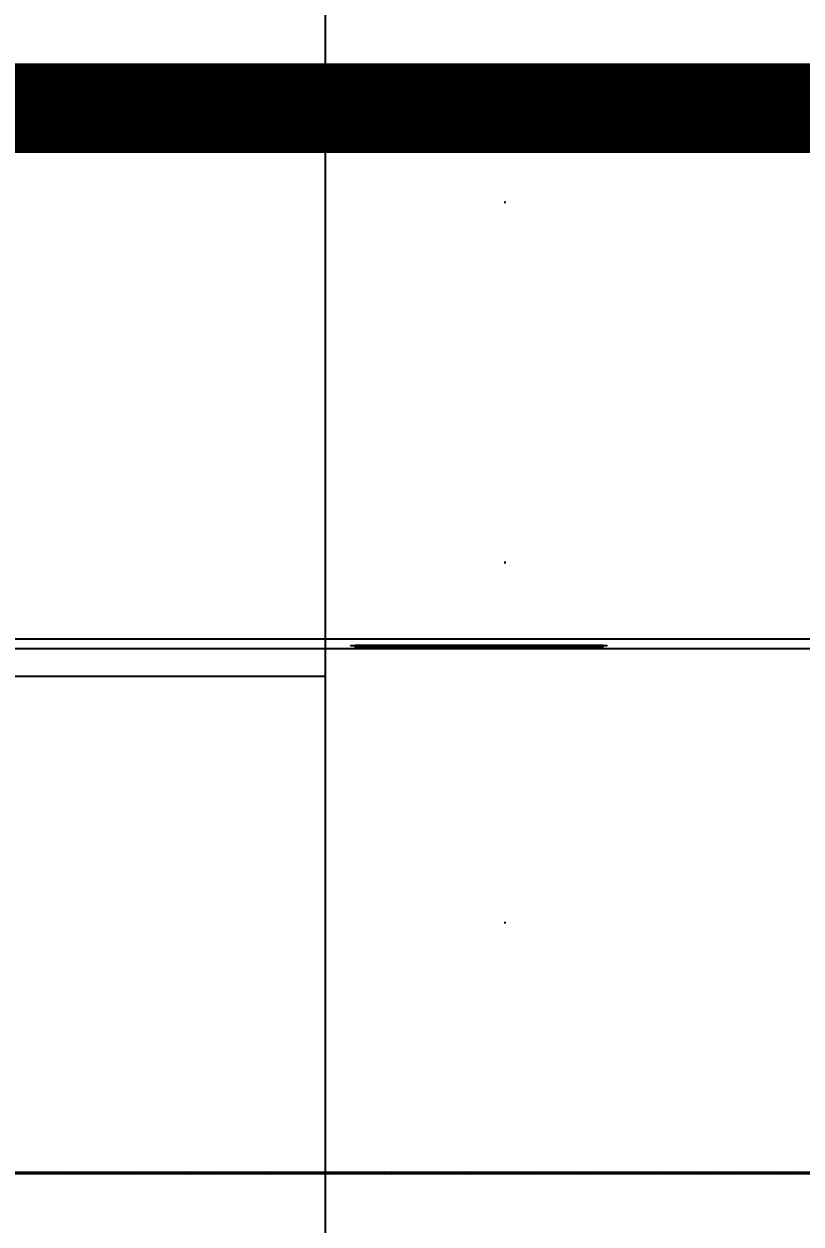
# Model space of a CAD drawing. Header units: centimetres. Extents: x 405564 to 502064, y 46284 to 60634.
# Drawn here: x 454822.9 to 454866.3, y 52672 to 52739 of the extents above; entities that cross this region are included whole.
import ezdxf
from ezdxf import colors
from ezdxf.entities.mleader import LeaderData, LeaderLine
from ezdxf.math import Vec2, Vec3
from ezdxf.xclip import XClip

# ---------------------------------------------------------------- set-up
doc = ezdxf.new("R2010")
doc.units = ezdxf.units.CM
doc.header["$XCLIPFRAME"] = 0
for name, pattern in [('ACAD_ISO07W100', [3, 0, -3]), ('DOT', [0.25, 0, -0.25]), ('SLD-2点鎖線', [12.7, 6.35, -1.27, 1.27, -1.27, 1.27, -1.27]), ('SLD-実線', [0])]:
    doc.linetypes.add(name, pattern=pattern)
for name, color, linetype in [('---___EB_draft03_cihazlar', 8, 'Continuous'), ('0-KRCN-ASMATAVAN-130426', 8, 'Continuous'), ('AS_DOS_TERAS_UST', 8, 'ACAD_ISO07W100'), ('AS_DUV', 8, 'Continuous'), ('AS_PYZ_BINA', 8, 'Continuous')]:
    doc.layers.add(name, color=color, linetype=linetype)
doc.layers.add('0-KRCN-MİMARİ-220526', color=8, linetype='Continuous', lineweight=9)
doc.layers.add('OL_Ic', color=8, linetype='Continuous', lineweight=9)
doc.styles.add('Normal_ITL', font='swissi.ttf')

# ---------------------------------------------------------------- blocks, each defined once
blk = doc.blocks.new('SMD Dizgi Makinesi')
at = {"layer": '---___EB_draft03_cihazlar', "linetype": 'SLD-実線'}
for p, q in [((275612.675, -39751.087), (275612.675, -39843.121)), ((275612.676, -39751.137), (275612.676, -39843.071)), ((275641.924, -39843.071), (275641.924, -39751.137)), ((275612.675, -39752.038), (275612.675, -39842.169)), ((275612.675, -39752.038), (275612.675, -39842.169)), ((275612.598, -39758.047), (275612.598, -39836.161)), ((275642.434, -39770.655), (275642.434, -39837.963)), ((275671.406, -39779.128), (275671.417, -39779.128)), ((275671.469, -39780.209), (275671.469, -39779.178)), ((275612.621, -39779.866), (275612.598, -39779.812)), ((275612.639, -39779.979), (275612.621, -39779.866)), ((275612.621, -39780.092), (275612.639, -39779.979)), ((275612.598, -39780.145), (275612.621, -39780.092)), ((275671.365, -39780.469), (275671.365, -39780.59)), ((275671.469, -39781.241), (275671.469, -39780.209)), ((275671.406, -39781.296), (275671.417, -39781.296)), ((275671.469, -39782.377), (275671.469, -39781.346)), ((275671.469, -39783.409), (275671.469, -39782.377)), ((275612.621, -39783.171), (275612.598, -39783.117)), ((275612.639, -39783.284), (275612.621, -39783.171)), ((275612.621, -39783.397), (275612.639, -39783.284)), ((275612.598, -39783.45), (275612.621, -39783.397)), ((275612.598, -39783.759), (275612.675, -39783.685)), ((275612.675, -39784.084), (275612.598, -39784.01)), ((275671.406, -39783.464), (275671.417, -39783.464)), ((275671.469, -39784.545), (275671.469, -39783.514)), ((275612.621, -39784.372), (275612.598, -39784.319)), ((275612.598, -39784.652), (275612.621, -39784.598)), ((275612.639, -39784.485), (275612.621, -39784.372)), ((275612.621, -39784.598), (275612.639, -39784.485)), ((275671.469, -39785.577), (275671.469, -39784.545)), ((275612.675, -39785.136), (275612.598, -39785.136)), ((275612.675, -39785.627), (275612.598, -39785.627)), ((275671.365, -39785.537), (275671.365, -39785.657)), ((275671.417, -39785.627), (275671.365, -39785.627)), ((275671.365, -39785.632), (275671.417, -39785.632)), ((275671.469, -39786.714), (275671.469, -39785.682)), ((275612.639, -39786.484), (275612.644, -39786.482)), ((275671.469, -39787.745), (275671.469, -39786.714)), ((275612.598, -39787.149), (275612.675, -39787.149)), ((275612.675, -39787.64), (275612.598, -39787.64)), ((275612.598, -39787.957), (275612.621, -39787.903)), ((275612.621, -39787.677), (275612.606, -39787.64)), ((275612.639, -39787.79), (275612.621, -39787.677)), ((275612.621, -39787.903), (275612.639, -39787.79)), ((275671.406, -39787.8), (275671.417, -39787.8)), ((275671.469, -39788.882), (275671.469, -39787.85)), ((275671.469, -39789.913), (275671.469, -39788.882)), ((275642.074, -39789.943), (275642.089, -39789.943)), ((275671.406, -39789.968), (275671.417, -39789.968)), ((275671.469, -39791.05), (275671.469, -39790.018)), ((275641.936, -39790.194), (275641.924, -39790.194)), ((275641.936, -39790.194), (275641.936, -39804.014)), ((275641.969, -39790.194), (275641.969, -39804.014)), ((275641.969, -39790.194), (275641.988, -39790.194)), ((275641.988, -39804.014), (275641.988, -39790.194)), ((275641.988, -39790.194), (275642.091, -39790.194)), ((275642.091, -39790.194), (275642.091, -39804.014)), ((275671.365, -39790.604), (275671.365, -39790.724)), ((275612.621, -39790.982), (275612.598, -39790.929)), ((275612.598, -39791.261), (275612.621, -39791.208)), ((275612.639, -39791.095), (275612.621, -39790.982)), ((275612.621, -39791.208), (275612.639, -39791.095)), ((275642.098, -39791.493), (275642.091, -39791.197)), ((275671.469, -39792.081), (275671.469, -39791.05)), ((275642.091, -39791.555), (275642.095, -39791.7)), ((275642.095, -39791.7), (275642.091, -39791.843)), ((275642.091, -39792.207), (275642.098, -39791.906)), ((275642.098, -39791.906), (275642.098, -39791.493)), ((275642.098, -39792.593), (275642.091, -39792.593)), ((275642.098, -39792.988), (275642.098, -39792.593)), ((275671.406, -39792.136), (275671.417, -39792.136)), ((275671.469, -39793.218), (275671.469, -39792.187)), ((275642.091, -39792.988), (275642.091, -39793.534)), ((275642.091, -39792.988), (275642.091, -39792.988)), ((275642.093, -39792.988), (275642.098, -39792.988)), ((275642.093, -39793.534), (275642.093, -39792.988)), ((275671.469, -39794.25), (275671.469, -39793.218)), ((275642.091, -39793.534), (275642.091, -39793.534)), ((275642.091, -39793.92), (275642.098, -39793.92)), ((275642.098, -39793.534), (275642.093, -39793.534)), ((275642.098, -39793.92), (275642.098, -39793.534)), ((275612.621, -39794.287), (275612.598, -39794.233)), ((275612.598, -39794.566), (275612.621, -39794.513)), ((275612.639, -39794.4), (275612.621, -39794.287)), ((275612.621, -39794.513), (275612.639, -39794.4)), ((275642.098, -39794.581), (275642.091, -39794.285)), ((275642.098, -39794.581), (275642.091, -39794.581)), ((275642.091, -39794.644), (275642.095, -39794.788)), ((275642.098, -39794.994), (275642.098, -39794.581)), ((275671.406, -39794.305), (275671.417, -39794.305)), ((275671.469, -39795.386), (275671.469, -39794.355)), ((275642.095, -39794.788), (275642.091, -39794.931)), ((275642.098, -39794.994), (275642.091, -39794.994)), ((275642.091, -39795.295), (275642.098, -39794.994)), ((275671.469, -39796.418), (275671.469, -39795.386)), ((275642.098, -39795.687), (275642.091, -39795.687)), ((275642.098, -39796.204), (275642.098, -39795.687)), ((275671.365, -39795.672), (275671.365, -39795.792)), ((275642.098, -39796.204), (275642.091, -39796.204)), ((275642.091, -39796.442), (275642.098, -39796.204)), ((275642.098, -39796.79), (275642.091, -39796.546)), ((275671.406, -39796.473), (275671.417, -39796.473)), ((275671.469, -39797.554), (275671.469, -39796.523)), ((275642.098, -39796.79), (275642.091, -39796.79)), ((275642.091, -39796.835), (275642.094, -39796.93)), ((275642.094, -39796.93), (275642.091, -39796.93)), ((275642.091, -39797.296), (275642.098, -39797.296)), ((275642.098, -39797.296), (275642.098, -39796.79)), ((275612.621, -39797.592), (275612.598, -39797.538)), ((275612.598, -39797.871), (275612.621, -39797.818)), ((275612.639, -39797.705), (275612.621, -39797.592)), ((275612.621, -39797.818), (275612.639, -39797.705)), ((275642.098, -39797.945), (275642.091, -39797.65)), ((275642.091, -39798.008), (275642.095, -39798.153)), ((275642.098, -39798.359), (275642.098, -39797.945)), ((275671.469, -39798.586), (275671.469, -39797.554)), ((275612.598, -39798.18), (275612.675, -39798.106)), ((275612.675, -39798.505), (275612.598, -39798.431)), ((275612.621, -39798.793), (275612.598, -39798.74)), ((275642.095, -39798.153), (275642.091, -39798.295)), ((275642.091, -39798.66), (275642.098, -39798.359)), ((275671.406, -39798.641), (275671.417, -39798.641)), ((275671.469, -39799.722), (275671.469, -39798.691)), ((275612.598, -39799.073), (275612.621, -39799.019)), ((275612.639, -39798.906), (275612.621, -39798.793)), ((275612.621, -39799.019), (275612.639, -39798.906)), ((275642.098, -39798.934), (275642.091, -39798.934)), ((275642.098, -39799.361), (275642.091, -39799.361)), ((275642.093, -39799.624), (275642.098, -39799.361)), ((275642.098, -39799.361), (275642.098, -39798.934)), ((275642.093, -39799.624), (275642.091, -39799.624)), ((275642.091, -39799.85), (275642.091, -39799.905)), ((275642.098, -39799.905), (275642.091, -39799.905)), ((275642.098, -39799.905), (275642.093, -39799.624)), ((275642.098, -39800.329), (275642.098, -39799.905)), ((275671.469, -39800.754), (275671.469, -39799.722)), ((275642.098, -39800.329), (275642.091, -39800.329)), ((275671.365, -39800.739), (275671.365, -39800.859)), ((275671.417, -39800.804), (275671.365, -39800.804)), ((275671.365, -39800.809), (275671.417, -39800.809)), ((275671.469, -39801.891), (275671.469, -39800.859)), ((275612.621, -39802.098), (275612.598, -39802.045)), ((275612.639, -39802.211), (275612.621, -39802.098)), ((275671.469, -39802.922), (275671.469, -39801.891)), ((275612.598, -39802.378), (275612.621, -39802.324)), ((275612.621, -39802.324), (275612.639, -39802.211)), ((275671.469, -39804.059), (275671.469, -39803.027)), ((275641.924, -39804.014), (275641.936, -39804.014)), ((275641.988, -39804.014), (275641.969, -39804.014)), ((275642.091, -39804.014), (275641.988, -39804.014)), ((275671.469, -39805.09), (275671.469, -39804.059)), ((275641.934, -39804.364), (275641.924, -39804.364)), ((275642.089, -39804.264), (275642.074, -39804.264)), ((275612.621, -39805.403), (275612.598, -39805.35)), ((275612.639, -39805.516), (275612.621, -39805.403)), ((275671.406, -39805.145), (275671.417, -39805.145)), ((275671.469, -39806.227), (275671.469, -39805.195)), ((275612.598, -39805.682), (275612.621, -39805.629)), ((275612.621, -39805.629), (275612.639, -39805.516)), ((275671.365, -39805.806), (275671.365, -39805.927)), ((275671.469, -39807.258), (275671.469, -39806.227)), ((275671.406, -39807.314), (275671.417, -39807.314)), ((275671.469, -39808.395), (275671.469, -39807.364)), ((275612.621, -39808.708), (275612.598, -39808.654)), ((275612.639, -39808.821), (275612.621, -39808.708)), ((275671.469, -39809.427), (275671.469, -39808.395)), ((275612.598, -39808.987), (275612.621, -39808.934)), ((275612.621, -39808.934), (275612.639, -39808.821)), ((275671.406, -39809.482), (275671.417, -39809.482)), ((275671.469, -39810.563), (275671.469, -39809.532)), ((275671.469, -39811.595), (275671.469, -39810.563)), ((275671.365, -39810.874), (275671.365, -39810.994)), ((275612.621, -39812.013), (275612.598, -39811.959)), ((275612.639, -39812.126), (275612.621, -39812.013)), ((275612.621, -39812.239), (275612.639, -39812.126)), ((275671.406, -39811.65), (275671.417, -39811.65)), ((275671.469, -39812.731), (275671.469, -39811.7)), ((275612.598, -39812.292), (275612.621, -39812.239)), ((275612.598, -39812.601), (275612.675, -39812.527)), ((275671.469, -39813.763), (275671.469, -39812.731)), ((275612.675, -39812.926), (275612.598, -39812.852)), ((275612.621, -39813.214), (275612.598, -39813.161)), ((275612.598, -39813.494), (275612.621, -39813.44)), ((275612.639, -39813.327), (275612.621, -39813.214)), ((275612.621, -39813.44), (275612.639, -39813.327)), ((275671.406, -39813.818), (275671.417, -39813.818)), ((275671.469, -39814.9), (275671.469, -39813.868)), ((275671.469, -39815.931), (275671.469, -39814.9)), ((275671.365, -39815.941), (275671.365, -39816.061)), ((275671.417, -39815.981), (275671.365, -39815.981)), ((275671.365, -39815.986), (275671.417, -39815.986)), ((275671.469, -39817.068), (275671.469, -39816.036)), ((275612.621, -39816.519), (275612.598, -39816.466)), ((275612.598, -39816.799), (275612.621, -39816.745)), ((275612.639, -39816.632), (275612.621, -39816.519)), ((275612.621, -39816.745), (275612.639, -39816.632)), ((275671.469, -39818.099), (275671.469, -39817.068)), ((275671.406, -39818.154), (275671.417, -39818.154)), ((275671.469, -39819.236), (275671.469, -39818.204)), ((275671.469, -39820.267), (275671.469, -39819.236)), ((275612.621, -39819.824), (275612.598, -39819.771)), ((275612.598, -39820.103), (275612.621, -39820.05)), ((275612.639, -39819.937), (275612.621, -39819.824)), ((275612.621, -39820.05), (275612.639, -39819.937)), ((275670.767, -39820.268), (275670.767, -39820.267)), ((275670.767, -39820.268), (275671.064, -39820.268)), ((275671.068, -39820.284), (275670.895, -39820.284)), ((275670.93, -39820.317), (275671.11, -39820.317)), ((275671.085, -39820.284), (275671.198, -39820.284)), ((275671.261, -39820.268), (275671.098, -39820.268)), ((275671.261, -39820.268), (275671.261, -39820.267)), ((275671.406, -39820.322), (275671.417, -39820.322)), ((275671.469, -39821.404), (275671.469, -39820.373)), ((275671.365, -39821.008), (275671.365, -39821.129)), ((275671.469, -39822.436), (275671.469, -39821.404)), ((275671.406, -39822.491), (275671.417, -39822.491))]:
    blk.add_line(p, q, dxfattribs=at)
at = {"layer": '---___EB_draft03_cihazlar', "linetype": 'SLD-2点鎖線'}
for p, q in [((275612.675, -39751.087), (275612.675, -39843.121)), ((275612.676, -39751.137), (275612.676, -39843.071)), ((275641.924, -39843.071), (275641.924, -39751.137)), ((275612.675, -39752.038), (275612.675, -39842.169)), ((275612.675, -39752.038), (275612.675, -39842.169)), ((275612.598, -39758.047), (275612.598, -39836.161)), ((275642.434, -39770.655), (275642.434, -39837.963)), ((275671.406, -39779.128), (275671.417, -39779.128)), ((275671.469, -39780.209), (275671.469, -39779.178)), ((275612.621, -39779.866), (275612.598, -39779.812)), ((275612.639, -39779.979), (275612.621, -39779.866)), ((275612.621, -39780.092), (275612.639, -39779.979)), ((275612.598, -39780.145), (275612.621, -39780.092)), ((275671.365, -39780.469), (275671.365, -39780.59)), ((275671.469, -39781.241), (275671.469, -39780.209)), ((275671.406, -39781.296), (275671.417, -39781.296)), ((275671.469, -39782.377), (275671.469, -39781.346)), ((275671.469, -39783.409), (275671.469, -39782.377)), ((275612.621, -39783.171), (275612.598, -39783.117)), ((275612.639, -39783.284), (275612.621, -39783.171)), ((275612.621, -39783.397), (275612.639, -39783.284)), ((275612.598, -39783.45), (275612.621, -39783.397)), ((275612.598, -39783.759), (275612.675, -39783.685)), ((275612.675, -39784.084), (275612.598, -39784.01)), ((275671.406, -39783.464), (275671.417, -39783.464)), ((275671.469, -39784.545), (275671.469, -39783.514)), ((275612.621, -39784.372), (275612.598, -39784.319)), ((275612.598, -39784.652), (275612.621, -39784.598)), ((275612.639, -39784.485), (275612.621, -39784.372)), ((275612.621, -39784.598), (275612.639, -39784.485)), ((275671.469, -39785.577), (275671.469, -39784.545)), ((275612.675, -39785.136), (275612.598, -39785.136)), ((275612.675, -39785.627), (275612.598, -39785.627)), ((275671.365, -39785.537), (275671.365, -39785.657)), ((275671.417, -39785.627), (275671.365, -39785.627)), ((275671.365, -39785.632), (275671.417, -39785.632)), ((275671.469, -39786.714), (275671.469, -39785.682)), ((275612.639, -39786.484), (275612.644, -39786.482)), ((275671.469, -39787.745), (275671.469, -39786.714)), ((275612.598, -39787.149), (275612.675, -39787.149)), ((275612.675, -39787.64), (275612.598, -39787.64)), ((275612.598, -39787.957), (275612.621, -39787.903)), ((275612.621, -39787.677), (275612.606, -39787.64)), ((275612.639, -39787.79), (275612.621, -39787.677)), ((275612.621, -39787.903), (275612.639, -39787.79)), ((275671.406, -39787.8), (275671.417, -39787.8)), ((275671.469, -39788.882), (275671.469, -39787.85)), ((275671.469, -39789.913), (275671.469, -39788.882)), ((275642.074, -39789.943), (275642.089, -39789.943)), ((275671.406, -39789.968), (275671.417, -39789.968)), ((275671.469, -39791.05), (275671.469, -39790.018)), ((275641.936, -39790.194), (275641.924, -39790.194)), ((275641.936, -39790.194), (275641.936, -39804.014)), ((275641.969, -39790.194), (275641.969, -39804.014)), ((275641.969, -39790.194), (275641.988, -39790.194)), ((275641.988, -39804.014), (275641.988, -39790.194)), ((275641.988, -39790.194), (275642.091, -39790.194)), ((275642.091, -39790.194), (275642.091, -39804.014)), ((275671.365, -39790.604), (275671.365, -39790.724)), ((275612.621, -39790.982), (275612.598, -39790.929)), ((275612.598, -39791.261), (275612.621, -39791.208)), ((275612.639, -39791.095), (275612.621, -39790.982)), ((275612.621, -39791.208), (275612.639, -39791.095)), ((275642.098, -39791.493), (275642.091, -39791.197)), ((275671.469, -39792.081), (275671.469, -39791.05)), ((275642.091, -39791.555), (275642.095, -39791.7)), ((275642.095, -39791.7), (275642.091, -39791.843)), ((275642.091, -39792.207), (275642.098, -39791.906)), ((275642.098, -39791.906), (275642.098, -39791.493)), ((275642.098, -39792.593), (275642.091, -39792.593)), ((275642.098, -39792.988), (275642.098, -39792.593)), ((275671.406, -39792.136), (275671.417, -39792.136)), ((275671.469, -39793.218), (275671.469, -39792.187)), ((275642.091, -39792.988), (275642.091, -39793.534)), ((275642.091, -39792.988), (275642.091, -39792.988)), ((275642.093, -39792.988), (275642.098, -39792.988)), ((275642.093, -39793.534), (275642.093, -39792.988)), ((275671.469, -39794.25), (275671.469, -39793.218)), ((275642.091, -39793.534), (275642.091, -39793.534)), ((275642.091, -39793.92), (275642.098, -39793.92)), ((275642.098, -39793.534), (275642.093, -39793.534)), ((275642.098, -39793.92), (275642.098, -39793.534)), ((275612.621, -39794.287), (275612.598, -39794.233)), ((275612.598, -39794.566), (275612.621, -39794.513)), ((275612.639, -39794.4), (275612.621, -39794.287)), ((275612.621, -39794.513), (275612.639, -39794.4)), ((275642.098, -39794.581), (275642.091, -39794.285)), ((275642.098, -39794.581), (275642.091, -39794.581)), ((275642.091, -39794.644), (275642.095, -39794.788)), ((275642.098, -39794.994), (275642.098, -39794.581)), ((275671.406, -39794.305), (275671.417, -39794.305)), ((275671.469, -39795.386), (275671.469, -39794.355)), ((275642.095, -39794.788), (275642.091, -39794.931)), ((275642.098, -39794.994), (275642.091, -39794.994)), ((275642.091, -39795.295), (275642.098, -39794.994)), ((275671.469, -39796.418), (275671.469, -39795.386)), ((275642.098, -39795.687), (275642.091, -39795.687)), ((275642.098, -39796.204), (275642.098, -39795.687)), ((275671.365, -39795.672), (275671.365, -39795.792)), ((275642.098, -39796.204), (275642.091, -39796.204)), ((275642.091, -39796.442), (275642.098, -39796.204)), ((275642.098, -39796.79), (275642.091, -39796.546)), ((275671.406, -39796.473), (275671.417, -39796.473)), ((275671.469, -39797.554), (275671.469, -39796.523)), ((275642.098, -39796.79), (275642.091, -39796.79)), ((275642.091, -39796.835), (275642.094, -39796.93)), ((275642.094, -39796.93), (275642.091, -39796.93)), ((275642.091, -39797.296), (275642.098, -39797.296)), ((275642.098, -39797.296), (275642.098, -39796.79)), ((275612.621, -39797.592), (275612.598, -39797.538)), ((275612.598, -39797.871), (275612.621, -39797.818)), ((275612.639, -39797.705), (275612.621, -39797.592)), ((275612.621, -39797.818), (275612.639, -39797.705)), ((275642.098, -39797.945), (275642.091, -39797.65)), ((275642.091, -39798.008), (275642.095, -39798.153)), ((275642.098, -39798.359), (275642.098, -39797.945)), ((275671.469, -39798.586), (275671.469, -39797.554)), ((275612.598, -39798.18), (275612.675, -39798.106)), ((275612.675, -39798.505), (275612.598, -39798.431)), ((275612.621, -39798.793), (275612.598, -39798.74)), ((275642.095, -39798.153), (275642.091, -39798.295)), ((275642.091, -39798.66), (275642.098, -39798.359)), ((275671.406, -39798.641), (275671.417, -39798.641)), ((275671.469, -39799.722), (275671.469, -39798.691)), ((275612.598, -39799.073), (275612.621, -39799.019)), ((275612.639, -39798.906), (275612.621, -39798.793)), ((275612.621, -39799.019), (275612.639, -39798.906)), ((275642.098, -39798.934), (275642.091, -39798.934)), ((275642.098, -39799.361), (275642.091, -39799.361)), ((275642.093, -39799.624), (275642.098, -39799.361)), ((275642.098, -39799.361), (275642.098, -39798.934)), ((275642.093, -39799.624), (275642.091, -39799.624)), ((275642.091, -39799.85), (275642.091, -39799.905)), ((275642.098, -39799.905), (275642.091, -39799.905)), ((275642.098, -39799.905), (275642.093, -39799.624)), ((275642.098, -39800.329), (275642.098, -39799.905)), ((275671.469, -39800.754), (275671.469, -39799.722)), ((275642.098, -39800.329), (275642.091, -39800.329)), ((275671.365, -39800.739), (275671.365, -39800.859)), ((275671.417, -39800.804), (275671.365, -39800.804)), ((275671.365, -39800.809), (275671.417, -39800.809)), ((275671.469, -39801.891), (275671.469, -39800.859)), ((275612.621, -39802.098), (275612.598, -39802.045)), ((275612.639, -39802.211), (275612.621, -39802.098)), ((275671.469, -39802.922), (275671.469, -39801.891)), ((275612.598, -39802.378), (275612.621, -39802.324)), ((275612.621, -39802.324), (275612.639, -39802.211)), ((275671.469, -39804.059), (275671.469, -39803.027)), ((275641.924, -39804.014), (275641.936, -39804.014)), ((275641.988, -39804.014), (275641.969, -39804.014)), ((275642.091, -39804.014), (275641.988, -39804.014)), ((275671.469, -39805.09), (275671.469, -39804.059)), ((275641.934, -39804.364), (275641.924, -39804.364)), ((275642.089, -39804.264), (275642.074, -39804.264)), ((275612.621, -39805.403), (275612.598, -39805.35)), ((275612.639, -39805.516), (275612.621, -39805.403)), ((275671.406, -39805.145), (275671.417, -39805.145)), ((275671.469, -39806.227), (275671.469, -39805.195)), ((275612.598, -39805.682), (275612.621, -39805.629)), ((275612.621, -39805.629), (275612.639, -39805.516)), ((275671.365, -39805.806), (275671.365, -39805.927)), ((275671.469, -39807.258), (275671.469, -39806.227)), ((275671.406, -39807.314), (275671.417, -39807.314)), ((275671.469, -39808.395), (275671.469, -39807.364)), ((275612.621, -39808.708), (275612.598, -39808.654)), ((275612.639, -39808.821), (275612.621, -39808.708)), ((275671.469, -39809.427), (275671.469, -39808.395)), ((275612.598, -39808.987), (275612.621, -39808.934)), ((275612.621, -39808.934), (275612.639, -39808.821)), ((275671.406, -39809.482), (275671.417, -39809.482)), ((275671.469, -39810.563), (275671.469, -39809.532)), ((275671.469, -39811.595), (275671.469, -39810.563)), ((275671.365, -39810.874), (275671.365, -39810.994)), ((275612.621, -39812.013), (275612.598, -39811.959)), ((275612.639, -39812.126), (275612.621, -39812.013)), ((275612.621, -39812.239), (275612.639, -39812.126)), ((275671.406, -39811.65), (275671.417, -39811.65)), ((275671.469, -39812.731), (275671.469, -39811.7)), ((275612.598, -39812.292), (275612.621, -39812.239)), ((275612.598, -39812.601), (275612.675, -39812.527)), ((275671.469, -39813.763), (275671.469, -39812.731)), ((275612.675, -39812.926), (275612.598, -39812.852)), ((275612.621, -39813.214), (275612.598, -39813.161)), ((275612.598, -39813.494), (275612.621, -39813.44)), ((275612.639, -39813.327), (275612.621, -39813.214)), ((275612.621, -39813.44), (275612.639, -39813.327)), ((275671.406, -39813.818), (275671.417, -39813.818)), ((275671.469, -39814.9), (275671.469, -39813.868)), ((275671.469, -39815.931), (275671.469, -39814.9)), ((275671.365, -39815.941), (275671.365, -39816.061)), ((275671.417, -39815.981), (275671.365, -39815.981)), ((275671.365, -39815.986), (275671.417, -39815.986)), ((275671.469, -39817.068), (275671.469, -39816.036)), ((275612.621, -39816.519), (275612.598, -39816.466)), ((275612.598, -39816.799), (275612.621, -39816.745)), ((275612.639, -39816.632), (275612.621, -39816.519)), ((275612.621, -39816.745), (275612.639, -39816.632)), ((275671.469, -39818.099), (275671.469, -39817.068)), ((275671.406, -39818.154), (275671.417, -39818.154)), ((275671.469, -39819.236), (275671.469, -39818.204)), ((275671.469, -39820.267), (275671.469, -39819.236)), ((275612.621, -39819.824), (275612.598, -39819.771)), ((275612.598, -39820.103), (275612.621, -39820.05)), ((275612.639, -39819.937), (275612.621, -39819.824)), ((275612.621, -39820.05), (275612.639, -39819.937)), ((275670.767, -39820.268), (275670.767, -39820.267)), ((275670.767, -39820.268), (275671.064, -39820.268)), ((275671.068, -39820.284), (275670.895, -39820.284)), ((275670.93, -39820.317), (275671.11, -39820.317)), ((275671.085, -39820.284), (275671.198, -39820.284)), ((275671.261, -39820.268), (275671.098, -39820.268)), ((275671.261, -39820.268), (275671.261, -39820.267)), ((275671.406, -39820.322), (275671.417, -39820.322)), ((275671.469, -39821.404), (275671.469, -39820.373)), ((275671.365, -39821.008), (275671.365, -39821.129)), ((275671.469, -39822.436), (275671.469, -39821.404)), ((275671.406, -39822.491), (275671.417, -39822.491))]:
    blk.add_line(p, q, dxfattribs=at)
at = {"layer": '---___EB_draft03_cihazlar', "color": 1, "const_width": 5}
blk.add_lwpolyline([(275672.077, -39868.157), (275672.077, -39731.157)], dxfattribs=at)
at = {"layer": '---___EB_draft03_cihazlar', "color": 1}
blk.add_lwpolyline([(275426.077, -39731.157), (275672.077, -39731.157), (275672.077, -39868.157), (275426.077, -39868.157), (275426.077, -39731.157)], dxfattribs=at)
at = {"layer": '---___EB_draft03_cihazlar', "linetype": 'SLD-2点鎖線'}
for centre, major_axis, start_param, end_param in [((275671.417, -39779.178), (-0.0517, 0), 3.141593, 4.712389), ((275671.417, -39781.241), (-0.0517, 0), 1.570796, 3.141593), ((275671.417, -39781.346), (-0.0517, 0), 3.141593, 4.712389), ((275671.417, -39783.409), (-0.0517, 0), 1.570796, 3.141593), ((275671.417, -39783.514), (-0.0517, 0), 3.141593, 4.712389), ((275671.417, -39785.577), (-0.0517, 0), 1.570796, 3.141593), ((275671.417, -39785.682), (-0.0517, 0), 3.141593, 4.712389), ((275671.417, -39787.745), (-0.0517, 0), 1.570796, 3.141593), ((275671.417, -39787.85), (-0.0517, 0), 3.141593, 4.712389), ((275653.985, -39790.131), (-11.912, 0), 6.266924, 6.28861), ((275630.17, -39790.131), (-11.921, 0), 3.136179, 3.157849), ((275671.417, -39789.913), (-0.0517, 0), 1.570796, 3.141593), ((275671.417, -39790.018), (-0.0517, 0), 3.141593, 4.712389), ((275671.417, -39792.081), (-0.0517, 0), 1.570796, 3.141593), ((275671.417, -39792.187), (-0.0517, 0), 3.141593, 4.712389), ((275671.417, -39794.25), (-0.0517, 0), 1.570796, 3.141593), ((275671.417, -39794.355), (-0.0517, 0), 3.141593, 4.712389), ((275671.417, -39796.418), (-0.0517, 0), 1.570796, 3.141593), ((275671.417, -39796.523), (-0.0517, 0), 3.141593, 4.712389), ((275671.417, -39798.586), (-0.0517, 0), 1.570796, 3.141593), ((275671.417, -39798.691), (-0.0517, 0), 3.141593, 4.712389), ((275671.417, -39800.754), (-0.0517, 0), 1.570796, 3.141593), ((275671.417, -39800.859), (-0.0517, 0), 3.141593, 4.712389), ((275671.417, -39802.922), (-0.0517, 0), 1.570796, 3.141593), ((275653.986, -39804.076), (-11.913, 0), 6.277761, 6.299446), ((275630.169, -39804.076), (-11.922, 0), 3.125337, 3.147006), ((275671.417, -39805.09), (-0.0517, 0), 1.570796, 3.141593), ((275671.417, -39805.195), (-0.0517, 0), 3.141593, 4.712389), ((275671.417, -39807.258), (-0.0517, 0), 1.570796, 3.141593), ((275671.417, -39807.364), (-0.0517, 0), 3.141593, 4.712389), ((275671.417, -39809.427), (-0.0517, 0), 1.570796, 3.141593), ((275671.417, -39809.532), (-0.0517, 0), 3.141593, 4.712389), ((275671.417, -39811.595), (-0.0517, 0), 1.570796, 3.141593), ((275671.417, -39811.7), (-0.0517, 0), 3.141593, 4.712389), ((275671.417, -39813.763), (-0.0517, 0), 1.570796, 3.141593), ((275671.417, -39813.868), (-0.0517, 0), 3.141593, 4.712389), ((275671.417, -39815.931), (-0.0517, 0), 1.570796, 3.141593), ((275671.417, -39816.036), (-0.0517, 0), 3.141593, 4.712389), ((275671.417, -39818.099), (-0.0517, 0), 1.570796, 3.141593), ((275671.417, -39818.204), (-0.0517, 0), 3.141593, 4.712389), ((275670.715, -39820.267), (-0.0517, 0), 1.570796, 3.124139), ((275670.933, -39820.27), (-0.0492, 0), 6.255507, 7.800886), ((275671.112, -39820.273), (-0.0454, 0), 0.243283, 1.521631), ((275671.113, -39820.261), (-0.0371, 0), 0.221828, 0.710535), ((275671.13, -39820.273), (-0.046, 0), 0.25228, 1.52687), ((275671.268, -39820.268), (-0.0508, 0), 0.000622, 1.554214), ((275671.417, -39820.373), (-0.0517, 0), 3.141593, 4.712389), ((275671.417, -39822.436), (-0.0517, 0), 1.570796, 3.141593)]:
    blk.add_ellipse(centre, major_axis=major_axis, ratio=0.969208, start_param=start_param, end_param=end_param, dxfattribs=at)
at = {"layer": '---___EB_draft03_cihazlar', "linetype": 'SLD-実線'}
for centre, major_axis, start_param, end_param in [((275671.417, -39779.178), (-0.0517, 0), 3.141593, 4.712389), ((275671.417, -39781.241), (-0.0517, 0), 1.570796, 3.141593), ((275671.417, -39781.346), (-0.0517, 0), 3.141593, 4.712389), ((275671.417, -39783.409), (-0.0517, 0), 1.570796, 3.141593), ((275671.417, -39783.514), (-0.0517, 0), 3.141593, 4.712389), ((275671.417, -39785.577), (-0.0517, 0), 1.570796, 3.141593), ((275671.417, -39785.682), (-0.0517, 0), 3.141593, 4.712389), ((275671.417, -39787.745), (-0.0517, 0), 1.570796, 3.141593), ((275671.417, -39787.85), (-0.0517, 0), 3.141593, 4.712389), ((275653.985, -39790.131), (-11.912, 0), 6.266924, 6.28861), ((275630.17, -39790.131), (-11.921, 0), 3.136179, 3.157849), ((275671.417, -39789.913), (-0.0517, 0), 1.570796, 3.141593), ((275671.417, -39790.018), (-0.0517, 0), 3.141593, 4.712389), ((275671.417, -39792.081), (-0.0517, 0), 1.570796, 3.141593), ((275671.417, -39792.187), (-0.0517, 0), 3.141593, 4.712389), ((275671.417, -39794.25), (-0.0517, 0), 1.570796, 3.141593), ((275671.417, -39794.355), (-0.0517, 0), 3.141593, 4.712389), ((275671.417, -39796.418), (-0.0517, 0), 1.570796, 3.141593), ((275671.417, -39796.523), (-0.0517, 0), 3.141593, 4.712389), ((275671.417, -39798.586), (-0.0517, 0), 1.570796, 3.141593), ((275671.417, -39798.691), (-0.0517, 0), 3.141593, 4.712389), ((275671.417, -39800.754), (-0.0517, 0), 1.570796, 3.141593), ((275671.417, -39800.859), (-0.0517, 0), 3.141593, 4.712389), ((275671.417, -39802.922), (-0.0517, 0), 1.570796, 3.141593), ((275653.986, -39804.076), (-11.913, 0), 6.277761, 6.299446), ((275630.169, -39804.076), (-11.922, 0), 3.125337, 3.147006), ((275671.417, -39805.09), (-0.0517, 0), 1.570796, 3.141593), ((275671.417, -39805.195), (-0.0517, 0), 3.141593, 4.712389), ((275671.417, -39807.258), (-0.0517, 0), 1.570796, 3.141593), ((275671.417, -39807.364), (-0.0517, 0), 3.141593, 4.712389), ((275671.417, -39809.427), (-0.0517, 0), 1.570796, 3.141593), ((275671.417, -39809.532), (-0.0517, 0), 3.141593, 4.712389), ((275671.417, -39811.595), (-0.0517, 0), 1.570796, 3.141593), ((275671.417, -39811.7), (-0.0517, 0), 3.141593, 4.712389), ((275671.417, -39813.763), (-0.0517, 0), 1.570796, 3.141593), ((275671.417, -39813.868), (-0.0517, 0), 3.141593, 4.712389), ((275671.417, -39815.931), (-0.0517, 0), 1.570796, 3.141593), ((275671.417, -39816.036), (-0.0517, 0), 3.141593, 4.712389), ((275671.417, -39818.099), (-0.0517, 0), 1.570796, 3.141593), ((275671.417, -39818.204), (-0.0517, 0), 3.141593, 4.712389), ((275670.715, -39820.267), (-0.0517, 0), 1.570796, 3.124139), ((275670.933, -39820.27), (-0.0492, 0), 6.255507, 7.800886), ((275671.112, -39820.273), (-0.0454, 0), 0.243283, 1.521631), ((275671.113, -39820.261), (-0.0371, 0), 0.221828, 0.710535), ((275671.13, -39820.273), (-0.046, 0), 0.25228, 1.52687), ((275671.268, -39820.268), (-0.0508, 0), 0.000622, 1.554214), ((275671.417, -39820.373), (-0.0517, 0), 3.141593, 4.712389), ((275671.417, -39822.436), (-0.0517, 0), 1.570796, 3.141593)]:
    blk.add_ellipse(centre, major_axis=major_axis, ratio=0.969208, start_param=start_param, end_param=end_param, dxfattribs=at)
at = {"layer": '---___EB_draft03_cihazlar', "linetype": 'SLD-2点鎖線'}
for points, knots in [([(275612.638, -39786.167), (275612.633, -39786.168), (275612.623, -39786.169), (275612.61, -39786.177), (275612.603, -39786.186), (275612.599, -39786.195), (275612.597, -39786.204), (275612.599, -39786.216), (275612.605, -39786.228), (275612.619, -39786.238), (275612.63, -39786.24), (275612.636, -39786.241)], [0, 0, 0, 0, 0.124997, 0.267723, 0.345125, 0.424547, 0.503765, 0.580513, 0.719148, 0.834234, 1, 1, 1, 1]), ([(275612.66, -39786.246), (275612.647, -39786.247), (275612.629, -39786.247), (275612.608, -39786.262), (275612.6, -39786.274), (275612.597, -39786.287), (275612.6, -39786.301), (275612.611, -39786.315), (275612.625, -39786.322), (275612.642, -39786.325), (275612.657, -39786.327), (275612.673, -39786.329), (275612.675, -39786.329)], [0, 0, 0, 0, 0.220423, 0.312941, 0.36626, 0.417835, 0.501613, 0.557952, 0.655742, 0.790371, 0.967549, 1, 1, 1, 1]), ([(275612.655, -39786.328), (275612.649, -39786.329), (275612.633, -39786.33), (275612.623, -39786.333), (275612.611, -39786.34), (275612.605, -39786.347), (275612.6, -39786.354), (275612.598, -39786.363), (275612.598, -39786.374), (275612.601, -39786.385), (275612.609, -39786.395), (275612.63, -39786.408), (275612.641, -39786.407), (275612.67, -39786.41), (275612.675, -39786.41)], [0, 0, 0, 0, 0.092521, 0.245036, 0.31157, 0.344057, 0.377343, 0.412031, 0.445459, 0.502311, 0.546126, 0.59109, 0.933796, 1, 1, 1, 1]), ([(275612.638, -39786.412), (275612.633, -39786.413), (275612.623, -39786.414), (275612.61, -39786.422), (275612.603, -39786.431), (275612.599, -39786.44), (275612.597, -39786.449), (275612.599, -39786.461), (275612.605, -39786.473), (275612.619, -39786.484), (275612.63, -39786.486), (275612.636, -39786.487)], [0, 0, 0, 0, 0.125774, 0.269024, 0.346652, 0.426201, 0.505439, 0.582238, 0.720809, 0.835566, 1, 1, 1, 1]), ([(275612.636, -39786.495), (275612.631, -39786.496), (275612.621, -39786.497), (275612.608, -39786.505), (275612.6, -39786.517), (275612.598, -39786.528), (275612.598, -39786.538), (275612.602, -39786.549), (275612.616, -39786.565), (275612.638, -39786.571), (275612.665, -39786.573), (275612.675, -39786.574)], [0, 0, 0, 0, 0.070636, 0.143017, 0.209555, 0.262519, 0.303234, 0.350377, 0.474539, 0.798723, 1, 1, 1, 1]), ([(275612.654, -39786.573), (275612.642, -39786.573), (275612.627, -39786.574), (275612.608, -39786.588), (275612.602, -39786.596), (275612.599, -39786.604), (275612.598, -39786.612), (275612.598, -39786.622), (275612.602, -39786.631), (275612.609, -39786.64), (275612.62, -39786.647), (275612.635, -39786.651), (275612.657, -39786.654), (275612.672, -39786.655), (275612.675, -39786.656)], [0, 0, 0, 0, 0.27513, 0.333696, 0.363441, 0.394357, 0.425632, 0.454227, 0.501489, 0.536383, 0.586431, 0.803645, 0.965152, 1, 1, 1, 1]), ([(275612.649, -39786.492), (275612.644, -39786.493), (275612.63, -39786.494), (275612.624, -39786.497), (275612.626, -39786.499), (275612.628, -39786.5)], [0, 0, 0, 0, 0.218331, 0.600955, 1, 1, 1, 1]), ([(275612.629, -39786.239), (275612.631, -39786.24), (275612.634, -39786.243), (275612.653, -39786.245), (275612.67, -39786.247), (275612.675, -39786.247)], [0, 0, 0, 0, 0.447773, 0.856485, 1, 1, 1, 1]), ([(275612.629, -39786.484), (275612.631, -39786.486), (275612.636, -39786.489), (275612.657, -39786.491), (275612.674, -39786.492), (275612.675, -39786.493)], [0, 0, 0, 0, 0.515654, 0.979693, 1, 1, 1, 1]), ([(275612.675, -39786.162), (275612.67, -39786.162), (275612.654, -39786.164), (275612.636, -39786.166), (275612.632, -39786.168), (275612.63, -39786.169)], [0, 0, 0, 0, 0.18632, 0.578657, 1, 1, 1, 1]), ([(275612.656, -39786.409), (275612.654, -39786.409), (275612.635, -39786.411), (275612.632, -39786.413), (275612.63, -39786.415)], [0, 0, 0, 0, 0.11966, 1, 1, 1, 1]), ([(275612.667, -39786.176), (275612.661, -39786.175), (275612.641, -39786.173), (275612.64, -39786.171), (275612.64, -39786.169)], [0, 0, 0, 0, 0.285549, 1, 1, 1, 1]), ([(275612.675, -39786.422), (275612.668, -39786.421), (275612.652, -39786.42), (275612.641, -39786.418), (275612.64, -39786.416), (275612.64, -39786.415)], [0, 0, 0, 0, 0.2730509, 0.6261495, 1, 1, 1, 1]), ([(275612.675, -39786.504), (275612.673, -39786.504), (275612.652, -39786.502), (275612.646, -39786.5), (275612.641, -39786.499)], [0, 0, 0, 0, 0.0880136, 1, 1, 1, 1]), ([(275612.675, -39786.34), (275612.672, -39786.34), (275612.665, -39786.34), (275612.658, -39786.339), (275612.657, -39786.339), (275612.656, -39786.339)], [0, 0, 0, 0, 0.288297, 0.674111, 1, 1, 1, 1]), ([(275612.674, -39786.177), (275612.674, -39786.177), (275612.674, -39786.177), (275612.673, -39786.177), (275612.671, -39786.177), (275612.669, -39786.177), (275612.667, -39786.177), (275612.665, -39786.177), (275612.665, -39786.177), (275612.665, -39786.177), (275612.664, -39786.177), (275612.664, -39786.177), (275612.664, -39786.177), (275612.664, -39786.177), (275612.665, -39786.177), (275612.666, -39786.177), (275612.668, -39786.178), (275612.67, -39786.178), (275612.671, -39786.178), (275612.672, -39786.178), (275612.672, -39786.178), (275612.673, -39786.178), (275612.673, -39786.178), (275612.673, -39786.178), (275612.673, -39786.178), (275612.674, -39786.177), (275612.674, -39786.177), (275612.674, -39786.177), (275612.674, -39786.177)], [0, 0, 0, 0, 0.008707, 0.031767, 0.137538, 0.328402, 0.423997, 0.471875, 0.483904, 0.488078, 0.492282, 0.496279, 0.500576, 0.508043, 0.530418, 0.620131, 0.761971, 0.847639, 0.899747, 0.931953, 0.952362, 0.965931, 0.979342, 0.98493, 0.990465, 0.993697, 0.996705, 1, 1, 1, 1]), ([(275671.091, -39820.255), (275671.091, -39820.264), (275671.09, -39820.274), (275671.085, -39820.284), (275671.085, -39820.284)], [0, 0, 0, 0, 0.9567992, 1, 1, 1, 1]), ([(275671.198, -39820.284), (275671.198, -39820.284), (275671.196, -39820.281), (275671.193, -39820.278), (275671.19, -39820.276)], [0, 0, 0, 0, 0.1525813, 1, 1, 1, 1])]:
    blk.add_open_spline(points, degree=3, knots=knots, dxfattribs=at)
at = {"layer": '---___EB_draft03_cihazlar', "linetype": 'SLD-実線'}
for points, knots in [([(275612.638, -39786.167), (275612.633, -39786.168), (275612.623, -39786.169), (275612.61, -39786.177), (275612.603, -39786.186), (275612.599, -39786.195), (275612.597, -39786.204), (275612.599, -39786.216), (275612.605, -39786.228), (275612.619, -39786.238), (275612.63, -39786.24), (275612.636, -39786.241)], [0, 0, 0, 0, 0.124997, 0.267723, 0.345125, 0.424547, 0.503765, 0.580513, 0.719148, 0.834234, 1, 1, 1, 1]), ([(275612.66, -39786.246), (275612.647, -39786.247), (275612.629, -39786.247), (275612.608, -39786.262), (275612.6, -39786.274), (275612.597, -39786.287), (275612.6, -39786.301), (275612.611, -39786.315), (275612.625, -39786.322), (275612.642, -39786.325), (275612.657, -39786.327), (275612.673, -39786.329), (275612.675, -39786.329)], [0, 0, 0, 0, 0.220423, 0.312941, 0.36626, 0.417835, 0.501613, 0.557952, 0.655742, 0.790371, 0.967549, 1, 1, 1, 1]), ([(275612.655, -39786.328), (275612.649, -39786.329), (275612.633, -39786.33), (275612.623, -39786.333), (275612.611, -39786.34), (275612.605, -39786.347), (275612.6, -39786.354), (275612.598, -39786.363), (275612.598, -39786.374), (275612.601, -39786.385), (275612.609, -39786.395), (275612.63, -39786.408), (275612.641, -39786.407), (275612.67, -39786.41), (275612.675, -39786.41)], [0, 0, 0, 0, 0.092521, 0.245036, 0.31157, 0.344057, 0.377343, 0.412031, 0.445459, 0.502311, 0.546126, 0.59109, 0.933796, 1, 1, 1, 1]), ([(275612.638, -39786.412), (275612.633, -39786.413), (275612.623, -39786.414), (275612.61, -39786.422), (275612.603, -39786.431), (275612.599, -39786.44), (275612.597, -39786.449), (275612.599, -39786.461), (275612.605, -39786.473), (275612.619, -39786.484), (275612.63, -39786.486), (275612.636, -39786.487)], [0, 0, 0, 0, 0.125774, 0.269024, 0.346652, 0.426201, 0.505439, 0.582238, 0.720809, 0.835566, 1, 1, 1, 1]), ([(275612.636, -39786.495), (275612.631, -39786.496), (275612.621, -39786.497), (275612.608, -39786.505), (275612.6, -39786.517), (275612.598, -39786.528), (275612.598, -39786.538), (275612.602, -39786.549), (275612.616, -39786.565), (275612.638, -39786.571), (275612.665, -39786.573), (275612.675, -39786.574)], [0, 0, 0, 0, 0.070636, 0.143017, 0.209555, 0.262519, 0.303234, 0.350377, 0.474539, 0.798723, 1, 1, 1, 1]), ([(275612.654, -39786.573), (275612.642, -39786.573), (275612.627, -39786.574), (275612.608, -39786.588), (275612.602, -39786.596), (275612.599, -39786.604), (275612.598, -39786.612), (275612.598, -39786.622), (275612.602, -39786.631), (275612.609, -39786.64), (275612.62, -39786.647), (275612.635, -39786.651), (275612.657, -39786.654), (275612.672, -39786.655), (275612.675, -39786.656)], [0, 0, 0, 0, 0.27513, 0.333696, 0.363441, 0.394357, 0.425632, 0.454227, 0.501489, 0.536383, 0.586431, 0.803645, 0.965152, 1, 1, 1, 1]), ([(275612.649, -39786.492), (275612.644, -39786.493), (275612.63, -39786.494), (275612.624, -39786.497), (275612.626, -39786.499), (275612.628, -39786.5)], [0, 0, 0, 0, 0.218331, 0.600955, 1, 1, 1, 1]), ([(275612.629, -39786.239), (275612.631, -39786.24), (275612.634, -39786.243), (275612.653, -39786.245), (275612.67, -39786.247), (275612.675, -39786.247)], [0, 0, 0, 0, 0.447773, 0.856485, 1, 1, 1, 1]), ([(275612.629, -39786.484), (275612.631, -39786.486), (275612.636, -39786.489), (275612.657, -39786.491), (275612.674, -39786.492), (275612.675, -39786.493)], [0, 0, 0, 0, 0.515654, 0.979693, 1, 1, 1, 1]), ([(275612.675, -39786.162), (275612.67, -39786.162), (275612.654, -39786.164), (275612.636, -39786.166), (275612.632, -39786.168), (275612.63, -39786.169)], [0, 0, 0, 0, 0.18632, 0.578657, 1, 1, 1, 1]), ([(275612.656, -39786.409), (275612.654, -39786.409), (275612.635, -39786.411), (275612.632, -39786.413), (275612.63, -39786.415)], [0, 0, 0, 0, 0.11966, 1, 1, 1, 1]), ([(275612.667, -39786.176), (275612.661, -39786.175), (275612.641, -39786.173), (275612.64, -39786.171), (275612.64, -39786.169)], [0, 0, 0, 0, 0.285549, 1, 1, 1, 1]), ([(275612.675, -39786.422), (275612.668, -39786.421), (275612.652, -39786.42), (275612.641, -39786.418), (275612.64, -39786.416), (275612.64, -39786.415)], [0, 0, 0, 0, 0.2730509, 0.6261495, 1, 1, 1, 1]), ([(275612.675, -39786.504), (275612.673, -39786.504), (275612.652, -39786.502), (275612.646, -39786.5), (275612.641, -39786.499)], [0, 0, 0, 0, 0.0880136, 1, 1, 1, 1]), ([(275612.675, -39786.34), (275612.672, -39786.34), (275612.665, -39786.34), (275612.658, -39786.339), (275612.657, -39786.339), (275612.656, -39786.339)], [0, 0, 0, 0, 0.288297, 0.674111, 1, 1, 1, 1]), ([(275612.674, -39786.177), (275612.674, -39786.177), (275612.674, -39786.177), (275612.673, -39786.177), (275612.671, -39786.177), (275612.669, -39786.177), (275612.667, -39786.177), (275612.665, -39786.177), (275612.665, -39786.177), (275612.665, -39786.177), (275612.664, -39786.177), (275612.664, -39786.177), (275612.664, -39786.177), (275612.664, -39786.177), (275612.665, -39786.177), (275612.666, -39786.177), (275612.668, -39786.178), (275612.67, -39786.178), (275612.671, -39786.178), (275612.672, -39786.178), (275612.672, -39786.178), (275612.673, -39786.178), (275612.673, -39786.178), (275612.673, -39786.178), (275612.673, -39786.178), (275612.674, -39786.177), (275612.674, -39786.177), (275612.674, -39786.177), (275612.674, -39786.177)], [0, 0, 0, 0, 0.008707, 0.031767, 0.137538, 0.328402, 0.423997, 0.471875, 0.483904, 0.488078, 0.492282, 0.496279, 0.500576, 0.508043, 0.530418, 0.620131, 0.761971, 0.847639, 0.899747, 0.931953, 0.952362, 0.965931, 0.979342, 0.98493, 0.990465, 0.993697, 0.996705, 1, 1, 1, 1]), ([(275671.091, -39820.255), (275671.091, -39820.264), (275671.09, -39820.274), (275671.085, -39820.284), (275671.085, -39820.284)], [0, 0, 0, 0, 0.9567992, 1, 1, 1, 1]), ([(275671.198, -39820.284), (275671.198, -39820.284), (275671.196, -39820.281), (275671.193, -39820.278), (275671.19, -39820.276)], [0, 0, 0, 0, 0.1525813, 1, 1, 1, 1])]:
    blk.add_open_spline(points, degree=3, knots=knots, dxfattribs=at)
blk = doc.blocks.new('A$Ca63a641c')
at = {"layer": 'AS_PYZ_BINA'}
ml = blk.add_multileader_mtext('Standard', dxfattribs=at)
ml.set_content('EST boyalı panel çit ve panel çit kapı (AS 51.101)', color=256, style='Normal_ITL')
ml.set_leader_properties()
ml.build(insert=Vec2(0, 0))
ml.multileader.update_dxf_attribs({"dogleg_length": 0.379, "arrow_head_size": 17.043, "scale": 75})
ctx = ml.context
ctx.base_point, ctx.scale, ctx.char_height, ctx.arrow_head_size, ctx.landing_gap_size, ctx.plane_origin = Vec3(140.513, 464.302), 75, 20, 17.043, 14.202, Vec3(92.505, 620.113)
notes = []
notes.append((ctx, [(0, (1, 1, 0), (112.109, 464.302), (1, 0), 28.404, [(0, [(68.504, 410)], 0, [])])]))
ctx.mtext.insert, ctx.mtext.width, ctx.mtext.flow_direction = Vec3(154.715, 477.513), 604.56338, 5
for ctx, leaders in notes:
    for number, flags, end, landing, length, lines in leaders:
        leader = LeaderData()
        leader.index, (leader.has_last_leader_line, leader.has_dogleg_vector, leader.attachment_direction) = number, flags
        leader.last_leader_point, leader.dogleg_vector, leader.dogleg_length = Vec3(end), Vec3(landing), length
        for number, points, colour, breaks in lines:
            line = LeaderLine()
            line.index, line.vertices, line.color, line.breaks = number, Vec3.list(points), colors.encode_raw_color(colour), breaks
            leader.lines.append(line)
        ctx.leaders.append(leader)
blk = doc.blocks.new('A$C85dec720')
at = {"layer": 'OL_Ic'}
blk.add_blockref('A$Ca63a641c', (5315.078, 5344.253, 28.4), dxfattribs=at)
blk = doc.blocks.new('A$C6A10300A')
at = {"layer": 'AS_DOS_TERAS_UST', "linetype": 'DOT', "ltscale": 80}
blk.add_line((16785.68, -7201.454), (16785.68, -8451.454), dxfattribs=at)
at = {"layer": '---___EB_draft03_cihazlar', "xscale": -1, "rotation": 270}
blk.add_blockref('SMD Dizgi Makinesi', (56581.337, -283571.821), dxfattribs=at)
at = {"layer": 'AS_DUV'}
ref = blk.add_blockref('A$C85dec720', (28900.964, -17748.984), dxfattribs=dict(at, rotation=105.0255580063709))
XClip(ref).set_block_clipping_path([(6220.3367769278, 6783.7313721173), (4126.4071464743, -1017.0000000052), (7354.8298234051, -1883.5969356479), (9448.7594538586, 5917.1344364745)])

msp = doc.modelspace()

# ---------------------------------------------------------------- linework, layer by layer
at = {"layer": '0-KRCN-ASMATAVAN-130426'}
for p, q in [((454839.746, 52222.563), (454839.746, 53422.563)), ((454059.746, 52702.563), (454839.746, 52702.563))]:
    msp.add_line(p, q, dxfattribs=at)

# ---------------------------------------------------------------- next in the draw order: block references
at = {"layer": '0-KRCN-MİMARİ-220526'}
msp.add_blockref('A$C6A10300A', (438064.066, 60634.016), dxfattribs=at)

doc.saveas('drawing.dxf')
